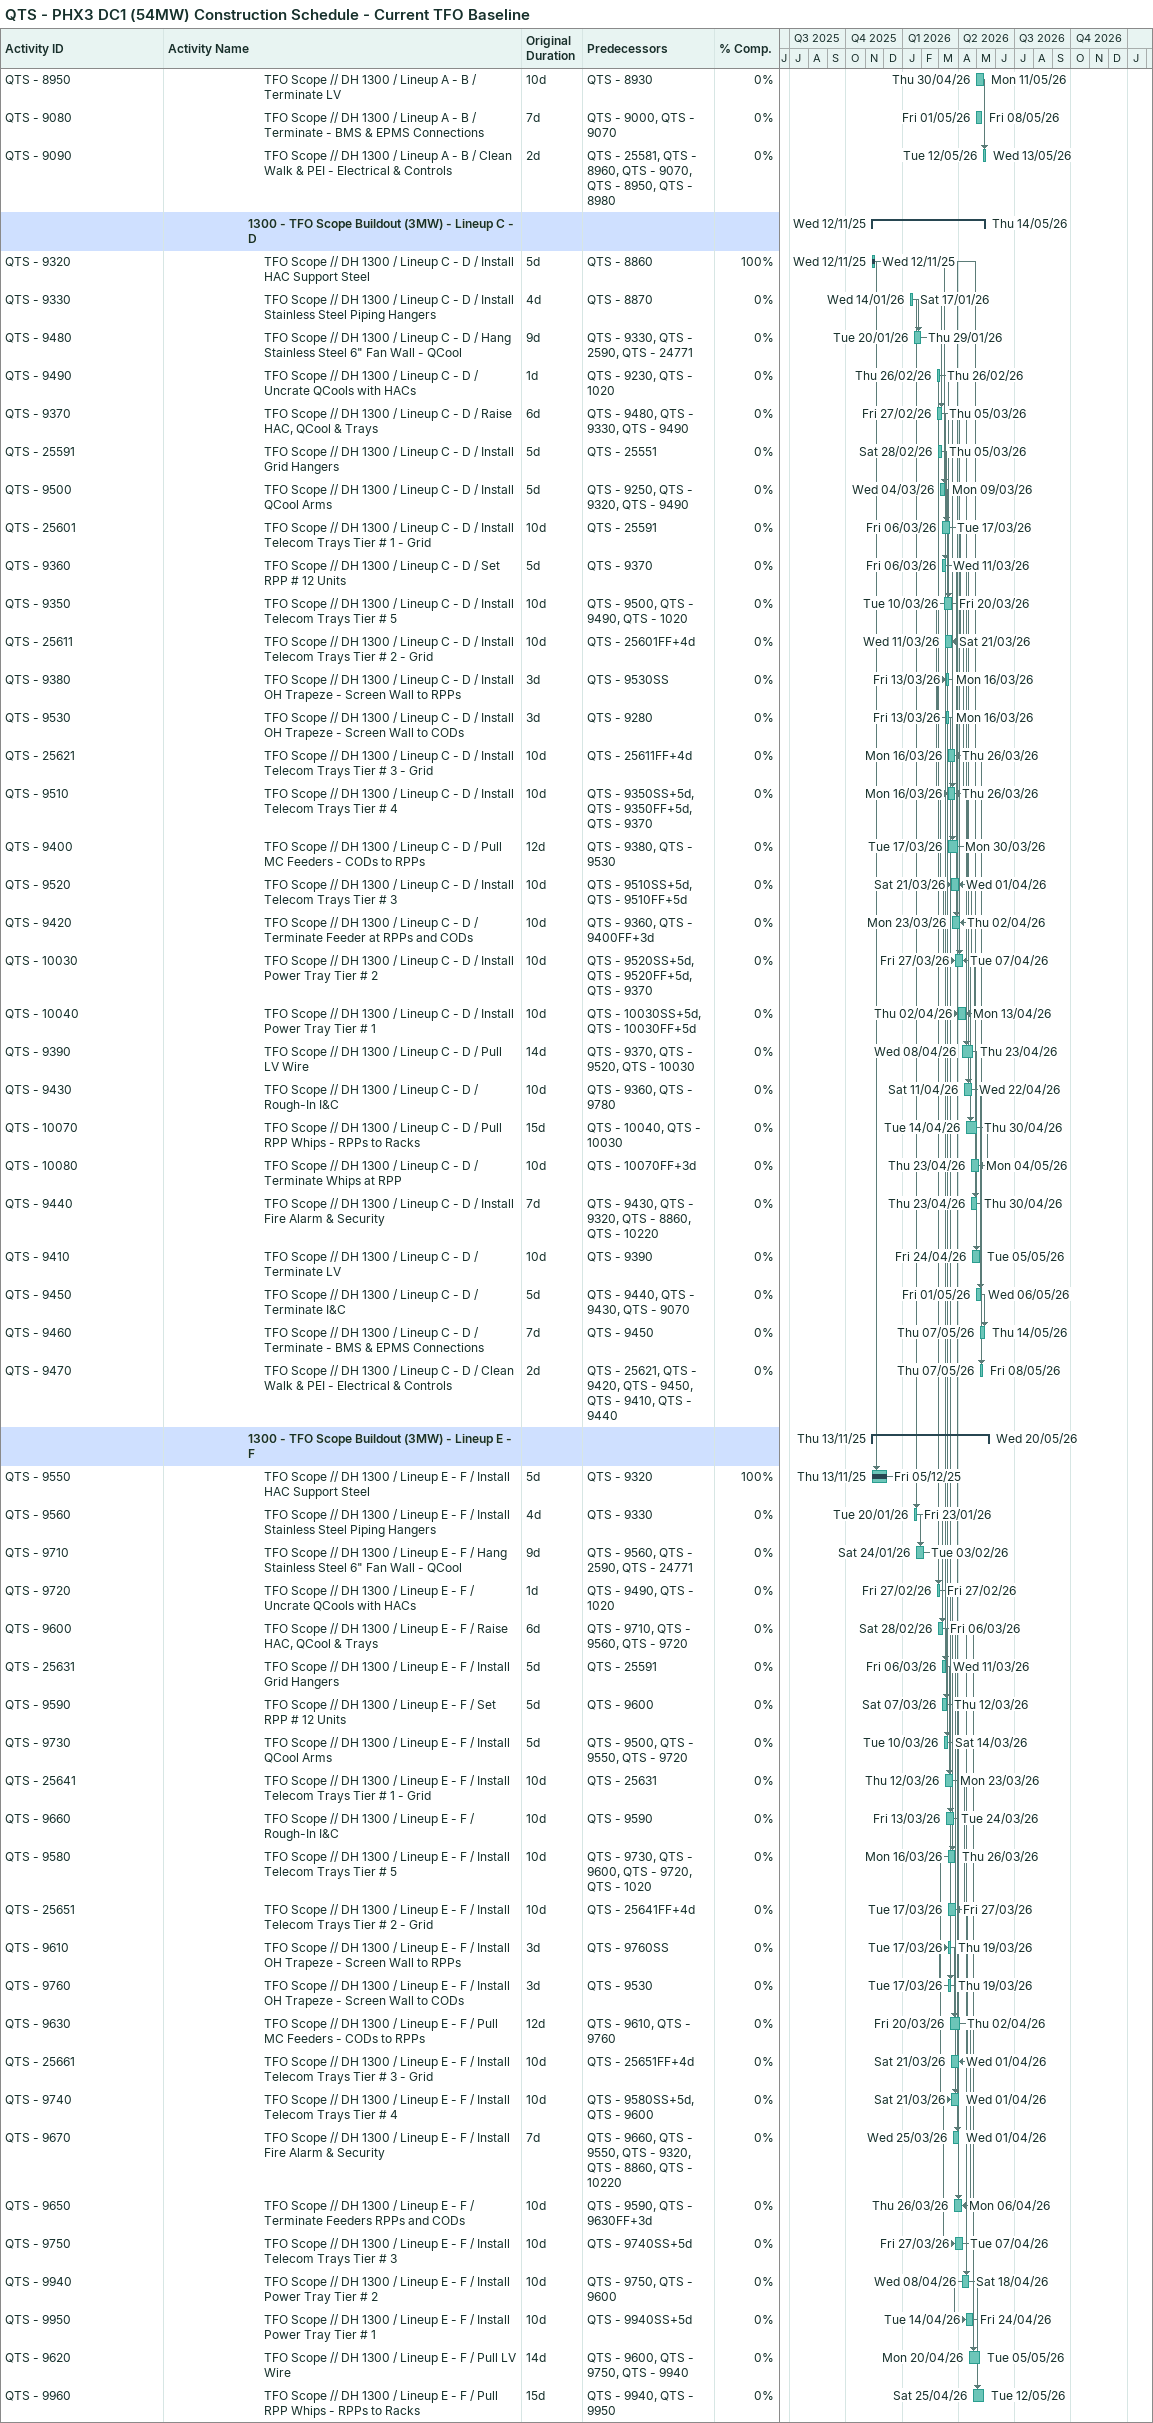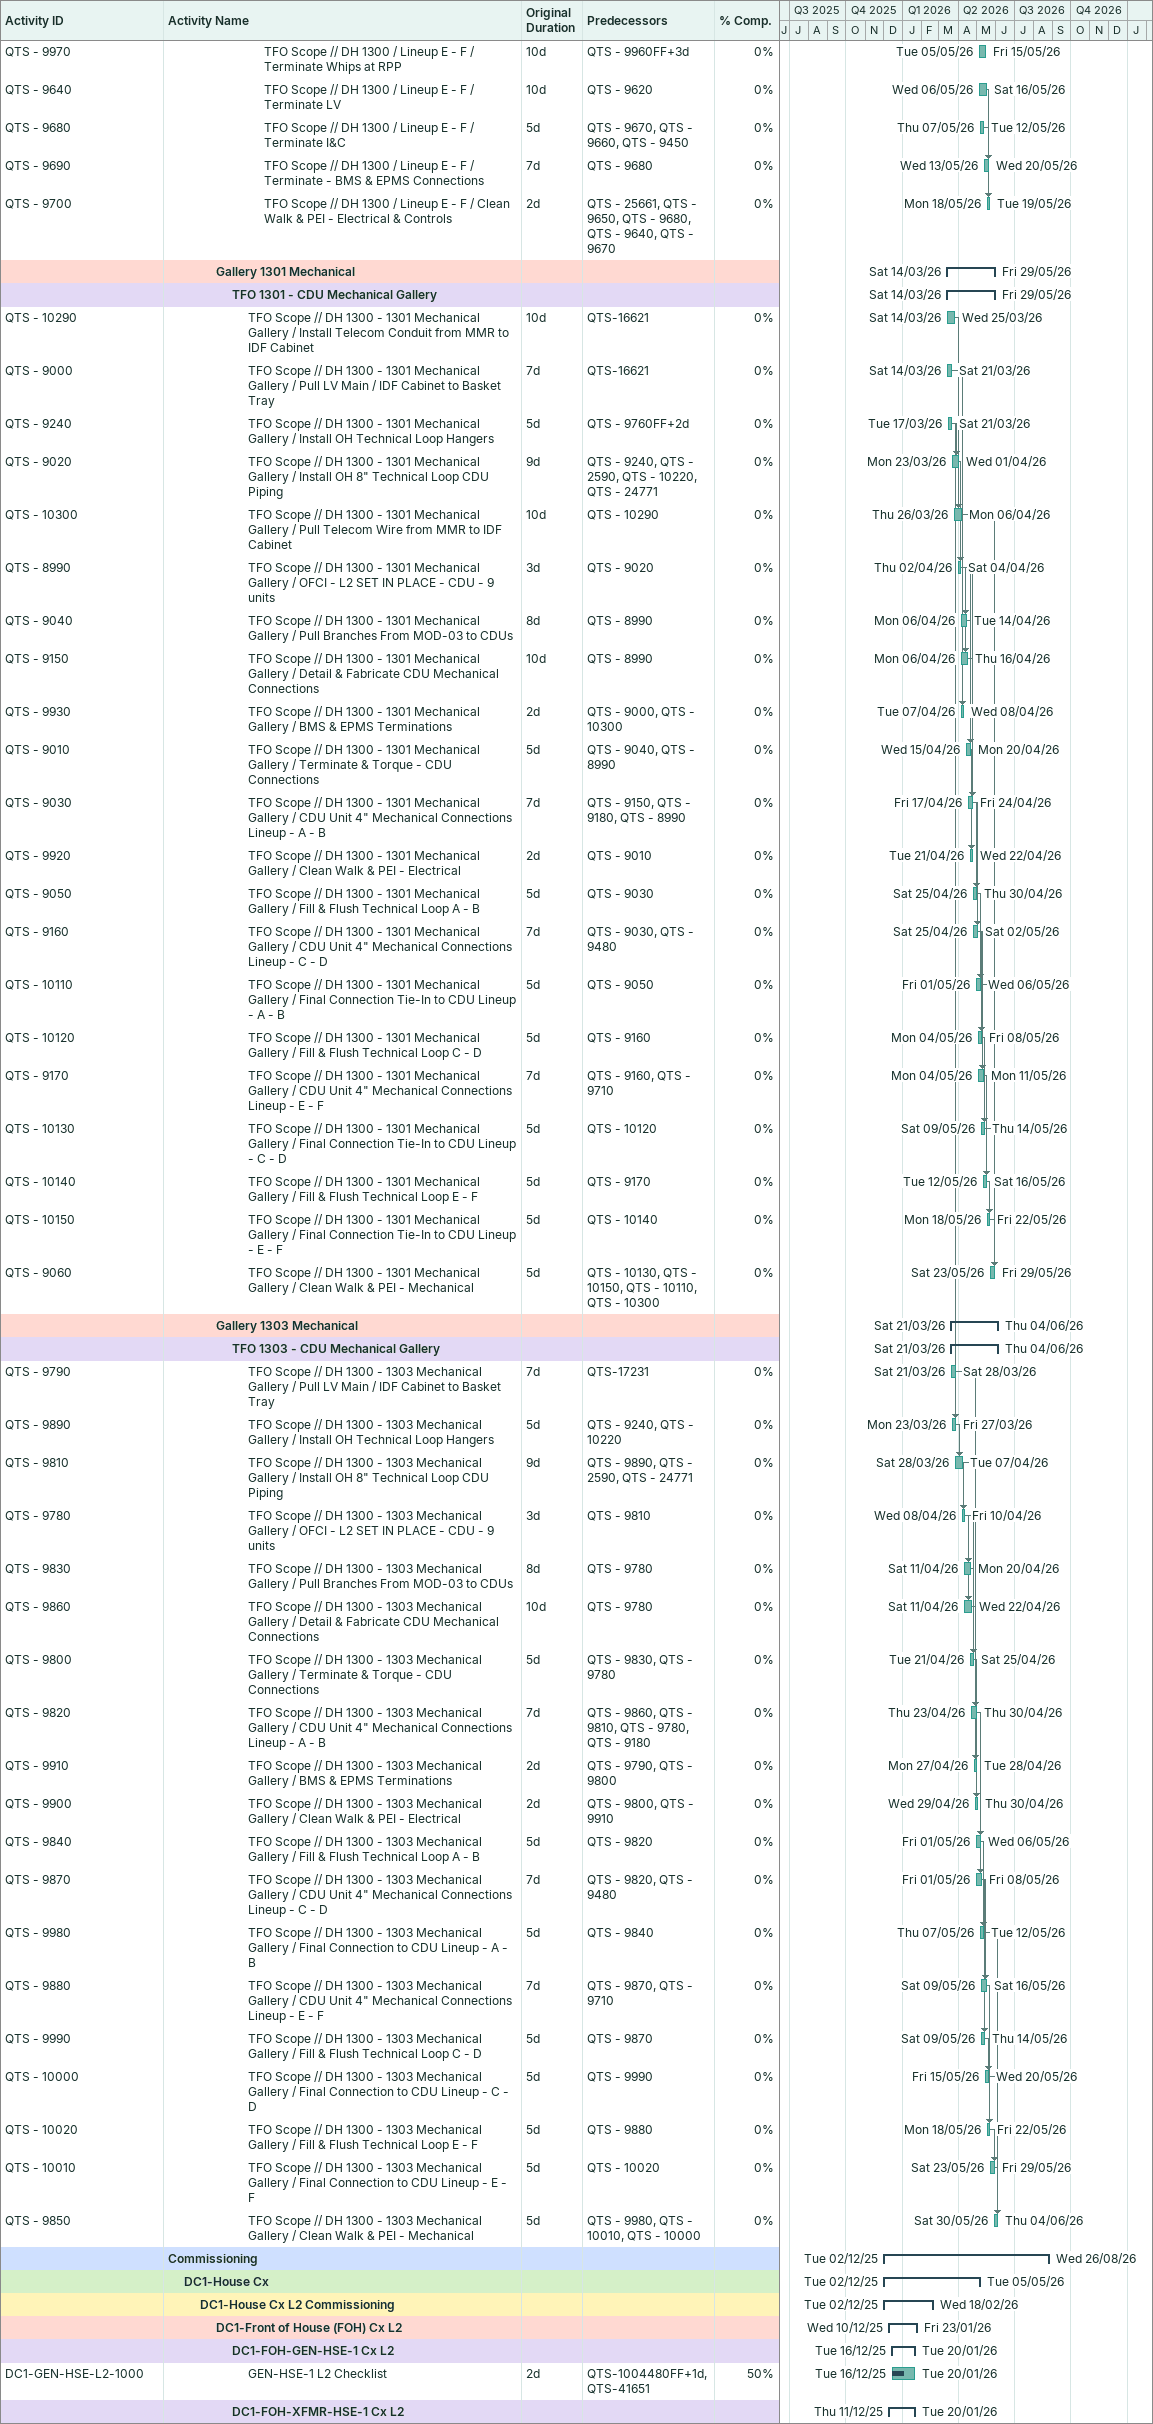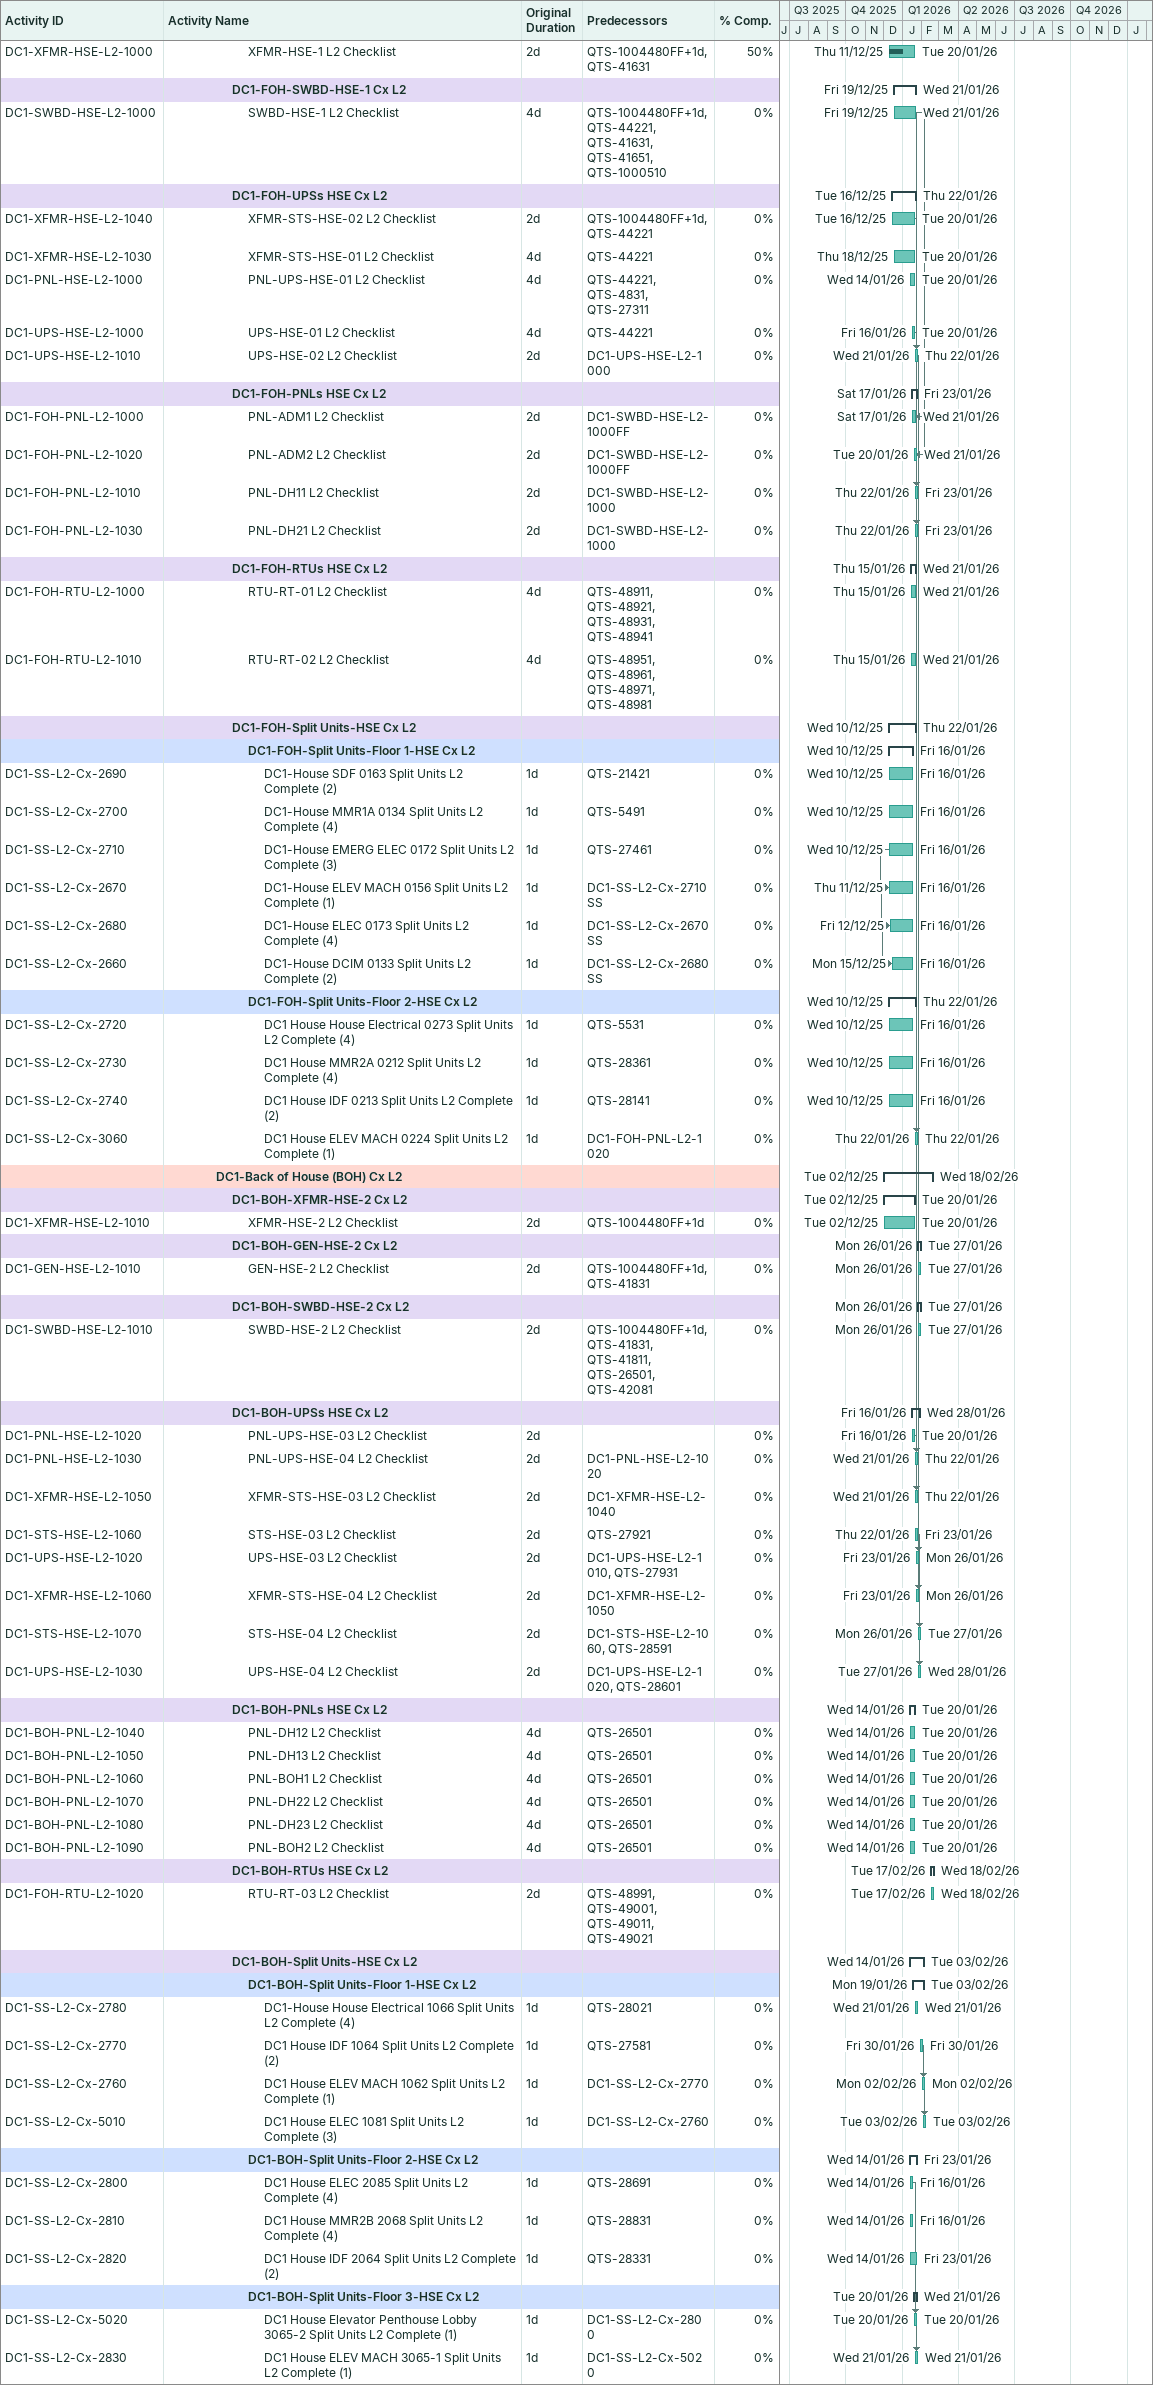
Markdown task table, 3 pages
QTS - PHX3 DC1 (54MW) Construction Schedule - Current TFO Baseline

| ID | Level | Task | Original duration | Start | Finish | Predecessors | % complete |
|---|---|---|---|---|---|---|---|
| QTS - 8950 | 7 | TFO Scope // DH 1300 / Lineup A - B / Terminate LV | 10d | 2026-04-30 | 2026-05-11 | QTS - 8930 | 0 |
| QTS - 9080 | 7 | TFO Scope // DH 1300 / Lineup A - B / Terminate - BMS & EPMS Connections | 7d | 2026-05-01 | 2026-05-08 | QTS - 9000, QTS - 9070 | 0 |
| QTS - 9090 | 7 | TFO Scope // DH 1300 / Lineup A - B / Clean Walk & PEI - Electrical & Controls | 2d | 2026-05-12 | 2026-05-13 | QTS - 25581, QTS - 8960, QTS - 9070, QTS - 8950, QTS - 8980 | 0 |
|  | 6 | **1300 - TFO Scope Buildout (3MW) - Lineup C - D** |  | 2025-11-12 | 2026-05-14 |  |  |
| QTS - 9320 | 7 | TFO Scope // DH 1300 / Lineup C - D / Install HAC Support Steel | 5d | 2025-11-12 | 2025-11-12 | QTS - 8860 | 100 |
| QTS - 9330 | 7 | TFO Scope // DH 1300 / Lineup C - D / Install Stainless Steel Piping Hangers | 4d | 2026-01-14 | 2026-01-17 | QTS - 8870 | 0 |
| QTS - 9480 | 7 | TFO Scope // DH 1300 / Lineup C - D / Hang Stainless Steel 6" Fan Wall - QCool | 9d | 2026-01-20 | 2026-01-29 | QTS - 9330, QTS - 2590, QTS - 24771 | 0 |
| QTS - 9490 | 7 | TFO Scope // DH 1300 / Lineup C - D / Uncrate QCools with HACs | 1d | 2026-02-26 | 2026-02-26 | QTS - 9230, QTS - 1020 | 0 |
| QTS - 9370 | 7 | TFO Scope // DH 1300 / Lineup C - D / Raise HAC, QCool & Trays | 6d | 2026-02-27 | 2026-03-05 | QTS - 9480, QTS - 9330, QTS - 9490 | 0 |
| QTS - 25591 | 7 | TFO Scope // DH 1300 / Lineup C - D / Install Grid Hangers | 5d | 2026-02-28 | 2026-03-05 | QTS - 25551 | 0 |
| QTS - 9500 | 7 | TFO Scope // DH 1300 / Lineup C - D / Install QCool Arms | 5d | 2026-03-04 | 2026-03-09 | QTS - 9250, QTS - 9320, QTS - 9490 | 0 |
| QTS - 25601 | 7 | TFO Scope // DH 1300 / Lineup C - D / Install Telecom Trays Tier # 1 - Grid | 10d | 2026-03-06 | 2026-03-17 | QTS - 25591 | 0 |
| QTS - 9360 | 7 | TFO Scope // DH 1300 / Lineup C - D / Set RPP # 12 Units | 5d | 2026-03-06 | 2026-03-11 | QTS - 9370 | 0 |
| QTS - 9350 | 7 | TFO Scope // DH 1300 / Lineup C - D / Install Telecom Trays Tier # 5 | 10d | 2026-03-10 | 2026-03-20 | QTS - 9500, QTS - 9490, QTS - 1020 | 0 |
| QTS - 25611 | 7 | TFO Scope // DH 1300 / Lineup C - D / Install Telecom Trays Tier # 2 - Grid | 10d | 2026-03-11 | 2026-03-21 | QTS - 25601FF+4d | 0 |
| QTS - 9380 | 7 | TFO Scope // DH 1300 / Lineup C - D / Install OH Trapeze - Screen Wall to RPPs | 3d | 2026-03-13 | 2026-03-16 | QTS - 9530SS | 0 |
| QTS - 9530 | 7 | TFO Scope // DH 1300 / Lineup C - D / Install OH Trapeze - Screen Wall to CODs | 3d | 2026-03-13 | 2026-03-16 | QTS - 9280 | 0 |
| QTS - 25621 | 7 | TFO Scope // DH 1300 / Lineup C - D / Install Telecom Trays Tier # 3 - Grid | 10d | 2026-03-16 | 2026-03-26 | QTS - 25611FF+4d | 0 |
| QTS - 9510 | 7 | TFO Scope // DH 1300 / Lineup C - D / Install Telecom Trays Tier # 4 | 10d | 2026-03-16 | 2026-03-26 | QTS - 9350SS+5d, QTS - 9350FF+5d, QTS - 9370 | 0 |
| QTS - 9400 | 7 | TFO Scope // DH 1300 / Lineup C - D / Pull MC Feeders - CODs to RPPs | 12d | 2026-03-17 | 2026-03-30 | QTS - 9380, QTS - 9530 | 0 |
| QTS - 9520 | 7 | TFO Scope // DH 1300 / Lineup C - D / Install Telecom Trays Tier # 3 | 10d | 2026-03-21 | 2026-04-01 | QTS - 9510SS+5d, QTS - 9510FF+5d | 0 |
| QTS - 9420 | 7 | TFO Scope // DH 1300 / Lineup C - D / Terminate Feeder at RPPs and CODs | 10d | 2026-03-23 | 2026-04-02 | QTS - 9360, QTS - 9400FF+3d | 0 |
| QTS - 10030 | 7 | TFO Scope // DH 1300 / Lineup C - D / Install Power Tray Tier # 2 | 10d | 2026-03-27 | 2026-04-07 | QTS - 9520SS+5d, QTS - 9520FF+5d, QTS - 9370 | 0 |
| QTS - 10040 | 7 | TFO Scope // DH 1300 / Lineup C - D / Install Power Tray Tier # 1 | 10d | 2026-04-02 | 2026-04-13 | QTS - 10030SS+5d, QTS - 10030FF+5d | 0 |
| QTS - 9390 | 7 | TFO Scope // DH 1300 / Lineup C - D / Pull LV Wire | 14d | 2026-04-08 | 2026-04-23 | QTS - 9370, QTS - 9520, QTS - 10030 | 0 |
| QTS - 9430 | 7 | TFO Scope // DH 1300 / Lineup C - D / Rough-In I&C | 10d | 2026-04-11 | 2026-04-22 | QTS - 9360, QTS - 9780 | 0 |
| QTS - 10070 | 7 | TFO Scope // DH 1300 / Lineup C - D / Pull RPP Whips - RPPs to Racks | 15d | 2026-04-14 | 2026-04-30 | QTS - 10040, QTS - 10030 | 0 |
| QTS - 10080 | 7 | TFO Scope // DH 1300 / Lineup C - D / Terminate Whips at RPP | 10d | 2026-04-23 | 2026-05-04 | QTS - 10070FF+3d | 0 |
| QTS - 9440 | 7 | TFO Scope // DH 1300 / Lineup C - D / Install Fire Alarm & Security | 7d | 2026-04-23 | 2026-04-30 | QTS - 9430, QTS - 9320, QTS - 8860, QTS - 10220 | 0 |
| QTS - 9410 | 7 | TFO Scope // DH 1300 / Lineup C - D / Terminate LV | 10d | 2026-04-24 | 2026-05-05 | QTS - 9390 | 0 |
| QTS - 9450 | 7 | TFO Scope // DH 1300 / Lineup C - D / Terminate I&C | 5d | 2026-05-01 | 2026-05-06 | QTS - 9440, QTS - 9430, QTS - 9070 | 0 |
| QTS - 9460 | 7 | TFO Scope // DH 1300 / Lineup C - D / Terminate - BMS & EPMS Connections | 7d | 2026-05-07 | 2026-05-14 | QTS - 9450 | 0 |
| QTS - 9470 | 7 | TFO Scope // DH 1300 / Lineup C - D / Clean Walk & PEI - Electrical & Controls | 2d | 2026-05-07 | 2026-05-08 | QTS - 25621, QTS - 9420, QTS - 9450, QTS - 9410, QTS - 9440 | 0 |
|  | 6 | **1300 - TFO Scope Buildout (3MW) - Lineup E - F** |  | 2025-11-13 | 2026-05-20 |  |  |
| QTS - 9550 | 7 | TFO Scope // DH 1300 / Lineup E - F / Install HAC Support Steel | 5d | 2025-11-13 | 2025-12-05 | QTS - 9320 | 100 |
| QTS - 9560 | 7 | TFO Scope // DH 1300 / Lineup E - F / Install Stainless Steel Piping Hangers | 4d | 2026-01-20 | 2026-01-23 | QTS - 9330 | 0 |
| QTS - 9710 | 7 | TFO Scope // DH 1300 / Lineup E - F / Hang Stainless Steel 6" Fan Wall - QCool | 9d | 2026-01-24 | 2026-02-03 | QTS - 9560, QTS - 2590, QTS - 24771 | 0 |
| QTS - 9720 | 7 | TFO Scope // DH 1300 / Lineup E - F / Uncrate QCools with HACs | 1d | 2026-02-27 | 2026-02-27 | QTS - 9490, QTS - 1020 | 0 |
| QTS - 9600 | 7 | TFO Scope // DH 1300 / Lineup E - F / Raise HAC, QCool & Trays | 6d | 2026-02-28 | 2026-03-06 | QTS - 9710, QTS - 9560, QTS - 9720 | 0 |
| QTS - 25631 | 7 | TFO Scope // DH 1300 / Lineup E - F / Install Grid Hangers | 5d | 2026-03-06 | 2026-03-11 | QTS - 25591 | 0 |
| QTS - 9590 | 7 | TFO Scope // DH 1300 / Lineup E - F / Set RPP # 12 Units | 5d | 2026-03-07 | 2026-03-12 | QTS - 9600 | 0 |
| QTS - 9730 | 7 | TFO Scope // DH 1300 / Lineup E - F / Install QCool Arms | 5d | 2026-03-10 | 2026-03-14 | QTS - 9500, QTS - 9550, QTS - 9720 | 0 |
| QTS - 25641 | 7 | TFO Scope // DH 1300 / Lineup E - F / Install Telecom Trays Tier # 1 - Grid | 10d | 2026-03-12 | 2026-03-23 | QTS - 25631 | 0 |
| QTS - 9660 | 7 | TFO Scope // DH 1300 / Lineup E - F / Rough-In I&C | 10d | 2026-03-13 | 2026-03-24 | QTS - 9590 | 0 |
| QTS - 9580 | 7 | TFO Scope // DH 1300 / Lineup E - F / Install Telecom Trays Tier # 5 | 10d | 2026-03-16 | 2026-03-26 | QTS - 9730, QTS - 9600, QTS - 9720, QTS - 1020 | 0 |
| QTS - 25651 | 7 | TFO Scope // DH 1300 / Lineup E - F / Install Telecom Trays Tier # 2 - Grid | 10d | 2026-03-17 | 2026-03-27 | QTS - 25641FF+4d | 0 |
| QTS - 9610 | 7 | TFO Scope // DH 1300 / Lineup E - F / Install OH Trapeze - Screen Wall to RPPs | 3d | 2026-03-17 | 2026-03-19 | QTS - 9760SS | 0 |
| QTS - 9760 | 7 | TFO Scope // DH 1300 / Lineup E - F / Install OH Trapeze - Screen Wall to CODs | 3d | 2026-03-17 | 2026-03-19 | QTS - 9530 | 0 |
| QTS - 9630 | 7 | TFO Scope // DH 1300 / Lineup E - F / Pull MC Feeders - CODs to RPPs | 12d | 2026-03-20 | 2026-04-02 | QTS - 9610, QTS - 9760 | 0 |
| QTS - 25661 | 7 | TFO Scope // DH 1300 / Lineup E - F / Install Telecom Trays Tier # 3 - Grid | 10d | 2026-03-21 | 2026-04-01 | QTS - 25651FF+4d | 0 |
| QTS - 9740 | 7 | TFO Scope // DH 1300 / Lineup E - F / Install Telecom Trays Tier # 4 | 10d | 2026-03-21 | 2026-04-01 | QTS - 9580SS+5d, QTS - 9600 | 0 |
| QTS - 9670 | 7 | TFO Scope // DH 1300 / Lineup E - F / Install Fire Alarm & Security | 7d | 2026-03-25 | 2026-04-01 | QTS - 9660, QTS - 9550, QTS - 9320, QTS - 8860, QTS - 10220 | 0 |
| QTS - 9650 | 7 | TFO Scope // DH 1300 / Lineup E - F / Terminate Feeders RPPs and CODs | 10d | 2026-03-26 | 2026-04-06 | QTS - 9590, QTS - 9630FF+3d | 0 |
| QTS - 9750 | 7 | TFO Scope // DH 1300 / Lineup E - F / Install Telecom Trays Tier # 3 | 10d | 2026-03-27 | 2026-04-07 | QTS - 9740SS+5d | 0 |
| QTS - 9940 | 7 | TFO Scope // DH 1300 / Lineup E - F / Install Power Tray Tier # 2 | 10d | 2026-04-08 | 2026-04-18 | QTS - 9750, QTS - 9600 | 0 |
| QTS - 9950 | 7 | TFO Scope // DH 1300 / Lineup E - F / Install Power Tray Tier # 1 | 10d | 2026-04-14 | 2026-04-24 | QTS - 9940SS+5d | 0 |
| QTS - 9620 | 7 | TFO Scope // DH 1300 / Lineup E - F / Pull LV Wire | 14d | 2026-04-20 | 2026-05-05 | QTS - 9600, QTS - 9750, QTS - 9940 | 0 |
| QTS - 9960 | 7 | TFO Scope // DH 1300 / Lineup E - F / Pull RPP Whips - RPPs to Racks | 15d | 2026-04-25 | 2026-05-12 | QTS - 9940, QTS - 9950 | 0 |
| QTS - 9970 | 7 | TFO Scope // DH 1300 / Lineup E - F / Terminate Whips at RPP | 10d | 2026-05-05 | 2026-05-15 | QTS - 9960FF+3d | 0 |
| QTS - 9640 | 7 | TFO Scope // DH 1300 / Lineup E - F / Terminate LV | 10d | 2026-05-06 | 2026-05-16 | QTS - 9620 | 0 |
| QTS - 9680 | 7 | TFO Scope // DH 1300 / Lineup E - F / Terminate I&C | 5d | 2026-05-07 | 2026-05-12 | QTS - 9670, QTS - 9660, QTS - 9450 | 0 |
| QTS - 9690 | 7 | TFO Scope // DH 1300 / Lineup E - F / Terminate - BMS & EPMS Connections | 7d | 2026-05-13 | 2026-05-20 | QTS - 9680 | 0 |
| QTS - 9700 | 7 | TFO Scope // DH 1300 / Lineup E - F / Clean Walk & PEI - Electrical & Controls | 2d | 2026-05-18 | 2026-05-19 | QTS - 25661, QTS - 9650, QTS - 9680, QTS - 9640, QTS - 9670 | 0 |
|  | 4 | **Gallery 1301 Mechanical** |  | 2026-03-14 | 2026-05-29 |  |  |
|  | 5 | **TFO 1301 - CDU Mechanical Gallery** |  | 2026-03-14 | 2026-05-29 |  |  |
| QTS - 10290 | 6 | TFO Scope // DH 1300 - 1301 Mechanical Gallery / Install Telecom Conduit from MMR to IDF Cabinet | 10d | 2026-03-14 | 2026-03-25 | QTS-16621 | 0 |
| QTS - 9000 | 6 | TFO Scope // DH 1300 - 1301 Mechanical Gallery / Pull LV Main / IDF Cabinet to Basket Tray | 7d | 2026-03-14 | 2026-03-21 | QTS-16621 | 0 |
| QTS - 9240 | 6 | TFO Scope // DH 1300 - 1301 Mechanical Gallery / Install OH Technical Loop Hangers | 5d | 2026-03-17 | 2026-03-21 | QTS - 9760FF+2d | 0 |
| QTS - 9020 | 6 | TFO Scope // DH 1300 - 1301 Mechanical Gallery / Install OH 8" Technical Loop CDU Piping | 9d | 2026-03-23 | 2026-04-01 | QTS - 9240, QTS - 2590, QTS - 10220, QTS - 24771 | 0 |
| QTS - 10300 | 6 | TFO Scope // DH 1300 - 1301 Mechanical Gallery / Pull Telecom Wire from MMR to IDF Cabinet | 10d | 2026-03-26 | 2026-04-06 | QTS - 10290 | 0 |
| QTS - 8990 | 6 | TFO Scope // DH 1300 - 1301 Mechanical Gallery / OFCI - L2 SET IN PLACE - CDU - 9 units | 3d | 2026-04-02 | 2026-04-04 | QTS - 9020 | 0 |
| QTS - 9040 | 6 | TFO Scope // DH 1300 - 1301 Mechanical Gallery / Pull Branches From MOD-03 to CDUs | 8d | 2026-04-06 | 2026-04-14 | QTS - 8990 | 0 |
| QTS - 9150 | 6 | TFO Scope // DH 1300 - 1301 Mechanical Gallery / Detail & Fabricate CDU Mechanical Connections | 10d | 2026-04-06 | 2026-04-16 | QTS - 8990 | 0 |
| QTS - 9930 | 6 | TFO Scope // DH 1300 - 1301 Mechanical Gallery / BMS & EPMS Terminations | 2d | 2026-04-07 | 2026-04-08 | QTS - 9000, QTS - 10300 | 0 |
| QTS - 9010 | 6 | TFO Scope // DH 1300 - 1301 Mechanical Gallery / Terminate & Torque - CDU Connections | 5d | 2026-04-15 | 2026-04-20 | QTS - 9040, QTS - 8990 | 0 |
| QTS - 9030 | 6 | TFO Scope // DH 1300 - 1301 Mechanical Gallery / CDU Unit 4" Mechanical Connections Lineup - A - B | 7d | 2026-04-17 | 2026-04-24 | QTS - 9150, QTS - 9180, QTS - 8990 | 0 |
| QTS - 9920 | 6 | TFO Scope // DH 1300 - 1301 Mechanical Gallery / Clean Walk & PEI - Electrical | 2d | 2026-04-21 | 2026-04-22 | QTS - 9010 | 0 |
| QTS - 9050 | 6 | TFO Scope // DH 1300 - 1301 Mechanical Gallery / Fill & Flush Technical Loop A - B | 5d | 2026-04-25 | 2026-04-30 | QTS - 9030 | 0 |
| QTS - 9160 | 6 | TFO Scope // DH 1300 - 1301 Mechanical Gallery / CDU Unit 4" Mechanical Connections Lineup - C - D | 7d | 2026-04-25 | 2026-05-02 | QTS - 9030, QTS - 9480 | 0 |
| QTS - 10110 | 6 | TFO Scope // DH 1300 - 1301 Mechanical Gallery / Final Connection Tie-In to CDU Lineup - A - B | 5d | 2026-05-01 | 2026-05-06 | QTS - 9050 | 0 |
| QTS - 10120 | 6 | TFO Scope // DH 1300 - 1301 Mechanical Gallery / Fill & Flush Technical Loop C - D | 5d | 2026-05-04 | 2026-05-08 | QTS - 9160 | 0 |
| QTS - 9170 | 6 | TFO Scope // DH 1300 - 1301 Mechanical Gallery / CDU Unit 4" Mechanical Connections Lineup - E - F | 7d | 2026-05-04 | 2026-05-11 | QTS - 9160, QTS - 9710 | 0 |
| QTS - 10130 | 6 | TFO Scope // DH 1300 - 1301 Mechanical Gallery / Final Connection Tie-In to CDU Lineup - C - D | 5d | 2026-05-09 | 2026-05-14 | QTS - 10120 | 0 |
| QTS - 10140 | 6 | TFO Scope // DH 1300 - 1301 Mechanical Gallery / Fill & Flush Technical Loop E - F | 5d | 2026-05-12 | 2026-05-16 | QTS - 9170 | 0 |
| QTS - 10150 | 6 | TFO Scope // DH 1300 - 1301 Mechanical Gallery / Final Connection Tie-In to CDU Lineup - E - F | 5d | 2026-05-18 | 2026-05-22 | QTS - 10140 | 0 |
| QTS - 9060 | 6 | TFO Scope // DH 1300 - 1301 Mechanical Gallery / Clean Walk & PEI - Mechanical | 5d | 2026-05-23 | 2026-05-29 | QTS - 10130, QTS - 10150, QTS - 10110, QTS - 10300 | 0 |
|  | 4 | **Gallery 1303 Mechanical** |  | 2026-03-21 | 2026-06-04 |  |  |
|  | 5 | **TFO 1303 - CDU Mechanical Gallery** |  | 2026-03-21 | 2026-06-04 |  |  |
| QTS - 9790 | 6 | TFO Scope // DH 1300 - 1303 Mechanical Gallery / Pull LV Main / IDF Cabinet to Basket Tray | 7d | 2026-03-21 | 2026-03-28 | QTS-17231 | 0 |
| QTS - 9890 | 6 | TFO Scope // DH 1300 - 1303 Mechanical Gallery / Install OH Technical Loop Hangers | 5d | 2026-03-23 | 2026-03-27 | QTS - 9240, QTS - 10220 | 0 |
| QTS - 9810 | 6 | TFO Scope // DH 1300 - 1303 Mechanical Gallery / Install OH 8" Technical Loop CDU Piping | 9d | 2026-03-28 | 2026-04-07 | QTS - 9890, QTS - 2590, QTS - 24771 | 0 |
| QTS - 9780 | 6 | TFO Scope // DH 1300 - 1303 Mechanical Gallery / OFCI - L2 SET IN PLACE - CDU - 9 units | 3d | 2026-04-08 | 2026-04-10 | QTS - 9810 | 0 |
| QTS - 9830 | 6 | TFO Scope // DH 1300 - 1303 Mechanical Gallery / Pull Branches From MOD-03 to CDUs | 8d | 2026-04-11 | 2026-04-20 | QTS - 9780 | 0 |
| QTS - 9860 | 6 | TFO Scope // DH 1300 - 1303 Mechanical Gallery / Detail & Fabricate CDU Mechanical Connections | 10d | 2026-04-11 | 2026-04-22 | QTS - 9780 | 0 |
| QTS - 9800 | 6 | TFO Scope // DH 1300 - 1303 Mechanical Gallery / Terminate & Torque - CDU Connections | 5d | 2026-04-21 | 2026-04-25 | QTS - 9830, QTS - 9780 | 0 |
| QTS - 9820 | 6 | TFO Scope // DH 1300 - 1303 Mechanical Gallery / CDU Unit 4" Mechanical Connections Lineup - A - B | 7d | 2026-04-23 | 2026-04-30 | QTS - 9860, QTS - 9810, QTS - 9780, QTS - 9180 | 0 |
| QTS - 9910 | 6 | TFO Scope // DH 1300 - 1303 Mechanical Gallery / BMS & EPMS Terminations | 2d | 2026-04-27 | 2026-04-28 | QTS - 9790, QTS - 9800 | 0 |
| QTS - 9900 | 6 | TFO Scope // DH 1300 - 1303 Mechanical Gallery / Clean Walk & PEI - Electrical | 2d | 2026-04-29 | 2026-04-30 | QTS - 9800, QTS - 9910 | 0 |
| QTS - 9840 | 6 | TFO Scope // DH 1300 - 1303 Mechanical Gallery / Fill & Flush Technical Loop A - B | 5d | 2026-05-01 | 2026-05-06 | QTS - 9820 | 0 |
| QTS - 9870 | 6 | TFO Scope // DH 1300 - 1303 Mechanical Gallery / CDU Unit 4" Mechanical Connections Lineup - C - D | 7d | 2026-05-01 | 2026-05-08 | QTS - 9820, QTS - 9480 | 0 |
| QTS - 9980 | 6 | TFO Scope // DH 1300 - 1303 Mechanical Gallery / Final Connection to CDU Lineup - A - B | 5d | 2026-05-07 | 2026-05-12 | QTS - 9840 | 0 |
| QTS - 9880 | 6 | TFO Scope // DH 1300 - 1303 Mechanical Gallery / CDU Unit 4" Mechanical Connections Lineup - E - F | 7d | 2026-05-09 | 2026-05-16 | QTS - 9870, QTS - 9710 | 0 |
| QTS - 9990 | 6 | TFO Scope // DH 1300 - 1303 Mechanical Gallery / Fill & Flush Technical Loop C - D | 5d | 2026-05-09 | 2026-05-14 | QTS - 9870 | 0 |
| QTS - 10000 | 6 | TFO Scope // DH 1300 - 1303 Mechanical Gallery / Final Connection to CDU Lineup - C - D | 5d | 2026-05-15 | 2026-05-20 | QTS - 9990 | 0 |
| QTS - 10020 | 6 | TFO Scope // DH 1300 - 1303 Mechanical Gallery / Fill & Flush Technical Loop E - F | 5d | 2026-05-18 | 2026-05-22 | QTS - 9880 | 0 |
| QTS - 10010 | 6 | TFO Scope // DH 1300 - 1303 Mechanical Gallery / Final Connection to CDU Lineup - E - F | 5d | 2026-05-23 | 2026-05-29 | QTS - 10020 | 0 |
| QTS - 9850 | 6 | TFO Scope // DH 1300 - 1303 Mechanical Gallery / Clean Walk & PEI - Mechanical | 5d | 2026-05-30 | 2026-06-04 | QTS - 9980, QTS - 10010, QTS - 10000 | 0 |
|  | 1 | **Commissioning** |  | 2025-12-02 | 2026-08-26 |  |  |
|  | 2 | **DC1-House Cx** |  | 2025-12-02 | 2026-05-05 |  |  |
|  | 3 | **DC1-House Cx L2 Commissioning** |  | 2025-12-02 | 2026-02-18 |  |  |
|  | 4 | **DC1-Front of House (FOH) Cx L2** |  | 2025-12-10 | 2026-01-23 |  |  |
|  | 5 | **DC1-FOH-GEN-HSE-1 Cx L2** |  | 2025-12-16 | 2026-01-20 |  |  |
| DC1-GEN-HSE-L2-1000 | 6 | GEN-HSE-1 L2 Checklist | 2d | 2025-12-16 | 2026-01-20 | QTS-1004480FF+1d, QTS-41651 | 50 |
|  | 5 | **DC1-FOH-XFMR-HSE-1 Cx L2** |  | 2025-12-11 | 2026-01-20 |  |  |
| DC1-XFMR-HSE-L2-1000 | 6 | XFMR-HSE-1 L2 Checklist | 2d | 2025-12-11 | 2026-01-20 | QTS-1004480FF+1d, QTS-41631 | 50 |
|  | 5 | **DC1-FOH-SWBD-HSE-1 Cx L2** |  | 2025-12-19 | 2026-01-21 |  |  |
| DC1-SWBD-HSE-L2-1000 | 6 | SWBD-HSE-1 L2 Checklist | 4d | 2025-12-19 | 2026-01-21 | QTS-1004480FF+1d, QTS-44221, QTS-41631, QTS-41651, QTS-1000510 | 0 |
|  | 5 | **DC1-FOH-UPSs HSE Cx L2** |  | 2025-12-16 | 2026-01-22 |  |  |
| DC1-XFMR-HSE-L2-1040 | 6 | XFMR-STS-HSE-02 L2 Checklist | 2d | 2025-12-16 | 2026-01-20 | QTS-1004480FF+1d, QTS-44221 | 0 |
| DC1-XFMR-HSE-L2-1030 | 6 | XFMR-STS-HSE-01 L2 Checklist | 4d | 2025-12-18 | 2026-01-20 | QTS-44221 | 0 |
| DC1-PNL-HSE-L2-1000 | 6 | PNL-UPS-HSE-01 L2 Checklist | 4d | 2026-01-14 | 2026-01-20 | QTS-44221, QTS-4831, QTS-27311 | 0 |
| DC1-UPS-HSE-L2-1000 | 6 | UPS-HSE-01 L2 Checklist | 4d | 2026-01-16 | 2026-01-20 | QTS-44221 | 0 |
| DC1-UPS-HSE-L2-1010 | 6 | UPS-HSE-02 L2 Checklist | 2d | 2026-01-21 | 2026-01-22 | DC1-UPS-HSE-L2-1000 | 0 |
|  | 5 | **DC1-FOH-PNLs HSE Cx L2** |  | 2026-01-17 | 2026-01-23 |  |  |
| DC1-FOH-PNL-L2-1000 | 6 | PNL-ADM1 L2 Checklist | 2d | 2026-01-17 | 2026-01-21 | DC1-SWBD-HSE-L2-1000FF | 0 |
| DC1-FOH-PNL-L2-1020 | 6 | PNL-ADM2 L2 Checklist | 2d | 2026-01-20 | 2026-01-21 | DC1-SWBD-HSE-L2-1000FF | 0 |
| DC1-FOH-PNL-L2-1010 | 6 | PNL-DH11 L2 Checklist | 2d | 2026-01-22 | 2026-01-23 | DC1-SWBD-HSE-L2-1000 | 0 |
| DC1-FOH-PNL-L2-1030 | 6 | PNL-DH21 L2 Checklist | 2d | 2026-01-22 | 2026-01-23 | DC1-SWBD-HSE-L2-1000 | 0 |
|  | 5 | **DC1-FOH-RTUs HSE Cx L2** |  | 2026-01-15 | 2026-01-21 |  |  |
| DC1-FOH-RTU-L2-1000 | 6 | RTU-RT-01 L2 Checklist | 4d | 2026-01-15 | 2026-01-21 | QTS-48911, QTS-48921, QTS-48931, QTS-48941 | 0 |
| DC1-FOH-RTU-L2-1010 | 6 | RTU-RT-02 L2 Checklist | 4d | 2026-01-15 | 2026-01-21 | QTS-48951, QTS-48961, QTS-48971, QTS-48981 | 0 |
|  | 5 | **DC1-FOH-Split Units-HSE Cx L2** |  | 2025-12-10 | 2026-01-22 |  |  |
|  | 6 | **DC1-FOH-Split Units-Floor 1-HSE Cx L2** |  | 2025-12-10 | 2026-01-16 |  |  |
| DC1-SS-L2-Cx-2690 | 7 | DC1-House SDF 0163 Split Units L2 Complete (2) | 1d | 2025-12-10 | 2026-01-16 | QTS-21421 | 0 |
| DC1-SS-L2-Cx-2700 | 7 | DC1-House MMR1A 0134 Split Units L2 Complete (4) | 1d | 2025-12-10 | 2026-01-16 | QTS-5491 | 0 |
| DC1-SS-L2-Cx-2710 | 7 | DC1-House EMERG ELEC 0172 Split Units L2 Complete (3) | 1d | 2025-12-10 | 2026-01-16 | QTS-27461 | 0 |
| DC1-SS-L2-Cx-2670 | 7 | DC1-House ELEV MACH 0156 Split Units L2 Complete (1) | 1d | 2025-12-11 | 2026-01-16 | DC1-SS-L2-Cx-2710SS | 0 |
| DC1-SS-L2-Cx-2680 | 7 | DC1-House ELEC 0173 Split Units L2 Complete (4) | 1d | 2025-12-12 | 2026-01-16 | DC1-SS-L2-Cx-2670SS | 0 |
| DC1-SS-L2-Cx-2660 | 7 | DC1-House DCIM 0133 Split Units L2 Complete (2) | 1d | 2025-12-15 | 2026-01-16 | DC1-SS-L2-Cx-2680SS | 0 |
|  | 6 | **DC1-FOH-Split Units-Floor 2-HSE Cx L2** |  | 2025-12-10 | 2026-01-22 |  |  |
| DC1-SS-L2-Cx-2720 | 7 | DC1 House House Electrical 0273 Split Units L2 Complete (4) | 1d | 2025-12-10 | 2026-01-16 | QTS-5531 | 0 |
| DC1-SS-L2-Cx-2730 | 7 | DC1 House MMR2A 0212 Split Units L2 Complete (4) | 1d | 2025-12-10 | 2026-01-16 | QTS-28361 | 0 |
| DC1-SS-L2-Cx-2740 | 7 | DC1 House IDF 0213 Split Units L2 Complete (2) | 1d | 2025-12-10 | 2026-01-16 | QTS-28141 | 0 |
| DC1-SS-L2-Cx-3060 | 7 | DC1 House ELEV MACH 0224 Split Units L2 Complete (1) | 1d | 2026-01-22 | 2026-01-22 | DC1-FOH-PNL-L2-1020 | 0 |
|  | 4 | **DC1-Back of House (BOH) Cx L2** |  | 2025-12-02 | 2026-02-18 |  |  |
|  | 5 | **DC1-BOH-XFMR-HSE-2 Cx L2** |  | 2025-12-02 | 2026-01-20 |  |  |
| DC1-XFMR-HSE-L2-1010 | 6 | XFMR-HSE-2 L2 Checklist | 2d | 2025-12-02 | 2026-01-20 | QTS-1004480FF+1d | 0 |
|  | 5 | **DC1-BOH-GEN-HSE-2 Cx L2** |  | 2026-01-26 | 2026-01-27 |  |  |
| DC1-GEN-HSE-L2-1010 | 6 | GEN-HSE-2 L2 Checklist | 2d | 2026-01-26 | 2026-01-27 | QTS-1004480FF+1d, QTS-41831 | 0 |
|  | 5 | **DC1-BOH-SWBD-HSE-2 Cx L2** |  | 2026-01-26 | 2026-01-27 |  |  |
| DC1-SWBD-HSE-L2-1010 | 6 | SWBD-HSE-2 L2 Checklist | 2d | 2026-01-26 | 2026-01-27 | QTS-1004480FF+1d, QTS-41831, QTS-41811, QTS-26501, QTS-42081 | 0 |
|  | 5 | **DC1-BOH-UPSs HSE Cx L2** |  | 2026-01-16 | 2026-01-28 |  |  |
| DC1-PNL-HSE-L2-1020 | 6 | PNL-UPS-HSE-03 L2 Checklist | 2d | 2026-01-16 | 2026-01-20 |  | 0 |
| DC1-PNL-HSE-L2-1030 | 6 | PNL-UPS-HSE-04 L2 Checklist | 2d | 2026-01-21 | 2026-01-22 | DC1-PNL-HSE-L2-1020 | 0 |
| DC1-XFMR-HSE-L2-1050 | 6 | XFMR-STS-HSE-03 L2 Checklist | 2d | 2026-01-21 | 2026-01-22 | DC1-XFMR-HSE-L2-1040 | 0 |
| DC1-STS-HSE-L2-1060 | 6 | STS-HSE-03 L2 Checklist | 2d | 2026-01-22 | 2026-01-23 | QTS-27921 | 0 |
| DC1-UPS-HSE-L2-1020 | 6 | UPS-HSE-03 L2 Checklist | 2d | 2026-01-23 | 2026-01-26 | DC1-UPS-HSE-L2-1010, QTS-27931 | 0 |
| DC1-XFMR-HSE-L2-1060 | 6 | XFMR-STS-HSE-04 L2 Checklist | 2d | 2026-01-23 | 2026-01-26 | DC1-XFMR-HSE-L2-1050 | 0 |
| DC1-STS-HSE-L2-1070 | 6 | STS-HSE-04 L2 Checklist | 2d | 2026-01-26 | 2026-01-27 | DC1-STS-HSE-L2-1060, QTS-28591 | 0 |
| DC1-UPS-HSE-L2-1030 | 6 | UPS-HSE-04 L2 Checklist | 2d | 2026-01-27 | 2026-01-28 | DC1-UPS-HSE-L2-1020, QTS-28601 | 0 |
|  | 5 | **DC1-BOH-PNLs HSE Cx L2** |  | 2026-01-14 | 2026-01-20 |  |  |
| DC1-BOH-PNL-L2-1040 | 6 | PNL-DH12 L2 Checklist | 4d | 2026-01-14 | 2026-01-20 | QTS-26501 | 0 |
| DC1-BOH-PNL-L2-1050 | 6 | PNL-DH13 L2 Checklist | 4d | 2026-01-14 | 2026-01-20 | QTS-26501 | 0 |
| DC1-BOH-PNL-L2-1060 | 6 | PNL-BOH1 L2 Checklist | 4d | 2026-01-14 | 2026-01-20 | QTS-26501 | 0 |
| DC1-BOH-PNL-L2-1070 | 6 | PNL-DH22 L2 Checklist | 4d | 2026-01-14 | 2026-01-20 | QTS-26501 | 0 |
| DC1-BOH-PNL-L2-1080 | 6 | PNL-DH23 L2 Checklist | 4d | 2026-01-14 | 2026-01-20 | QTS-26501 | 0 |
| DC1-BOH-PNL-L2-1090 | 6 | PNL-BOH2 L2 Checklist | 4d | 2026-01-14 | 2026-01-20 | QTS-26501 | 0 |
|  | 5 | **DC1-BOH-RTUs HSE Cx L2** |  | 2026-02-17 | 2026-02-18 |  |  |
| DC1-FOH-RTU-L2-1020 | 6 | RTU-RT-03 L2 Checklist | 2d | 2026-02-17 | 2026-02-18 | QTS-48991, QTS-49001, QTS-49011, QTS-49021 | 0 |
|  | 5 | **DC1-BOH-Split Units-HSE Cx L2** |  | 2026-01-14 | 2026-02-03 |  |  |
|  | 6 | **DC1-BOH-Split Units-Floor 1-HSE Cx L2** |  | 2026-01-19 | 2026-02-03 |  |  |
| DC1-SS-L2-Cx-2780 | 7 | DC1-House House Electrical 1066 Split Units L2 Complete (4) | 1d | 2026-01-21 | 2026-01-21 | QTS-28021 | 0 |
| DC1-SS-L2-Cx-2770 | 7 | DC1 House IDF 1064 Split Units L2 Complete (2) | 1d | 2026-01-30 | 2026-01-30 | QTS-27581 | 0 |
| DC1-SS-L2-Cx-2760 | 7 | DC1 House ELEV MACH 1062 Split Units L2 Complete (1) | 1d | 2026-02-02 | 2026-02-02 | DC1-SS-L2-Cx-2770 | 0 |
| DC1-SS-L2-Cx-5010 | 7 | DC1 House ELEC 1081 Split Units L2 Complete (3) | 1d | 2026-02-03 | 2026-02-03 | DC1-SS-L2-Cx-2760 | 0 |
|  | 6 | **DC1-BOH-Split Units-Floor 2-HSE Cx L2** |  | 2026-01-14 | 2026-01-23 |  |  |
| DC1-SS-L2-Cx-2800 | 7 | DC1 House ELEC 2085 Split Units L2 Complete (4) | 1d | 2026-01-14 | 2026-01-16 | QTS-28691 | 0 |
| DC1-SS-L2-Cx-2810 | 7 | DC1 House MMR2B 2068 Split Units L2 Complete (4) | 1d | 2026-01-14 | 2026-01-16 | QTS-28831 | 0 |
| DC1-SS-L2-Cx-2820 | 7 | DC1 House IDF 2064 Split Units L2 Complete (2) | 1d | 2026-01-14 | 2026-01-23 | QTS-28331 | 0 |
|  | 6 | **DC1-BOH-Split Units-Floor 3-HSE Cx L2** |  | 2026-01-20 | 2026-01-21 |  |  |
| DC1-SS-L2-Cx-5020 | 7 | DC1 House Elevator Penthouse Lobby 3065-2 Split Units L2 Complete (1) | 1d | 2026-01-20 | 2026-01-20 | DC1-SS-L2-Cx-2800 | 0 |
| DC1-SS-L2-Cx-2830 | 7 | DC1 House ELEV MACH 3065-1 Split Units L2 Complete (1) | 1d | 2026-01-21 | 2026-01-21 | DC1-SS-L2-Cx-5020 | 0 |
